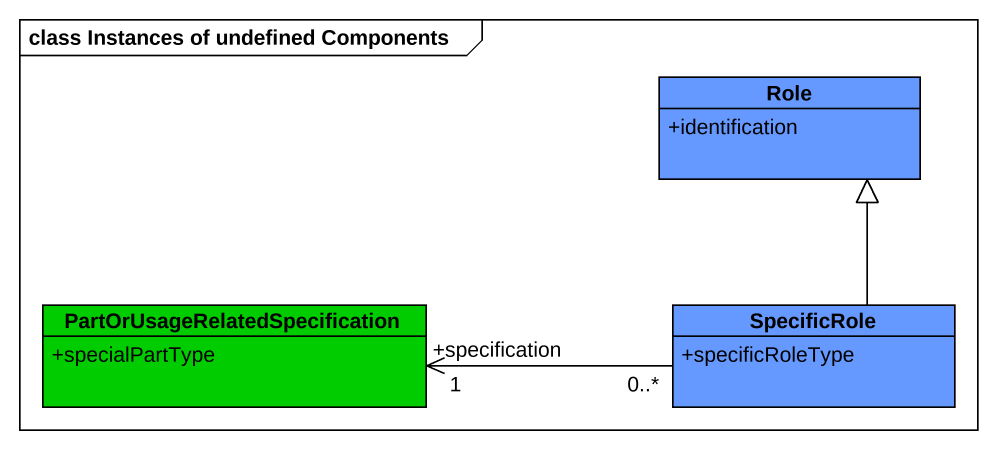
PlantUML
@startuml
mainframe class Instances of undefined Components
hide circle
hide empty members
skinparam classAttributeIconSize 0
class Role #6699FF {
  +identification
}
class "PartOrUsageRelatedSpecification" as PartOrUsageRelatedSpecificat #00CC00 {
  +specialPartType
}
class SpecificRole #6699FF {
  +specificRoleType
}
SpecificRole -up-|> Role
SpecificRole "0..*" -left-> "+specification\n1" PartOrUsageRelatedSpecificat
@enduml
